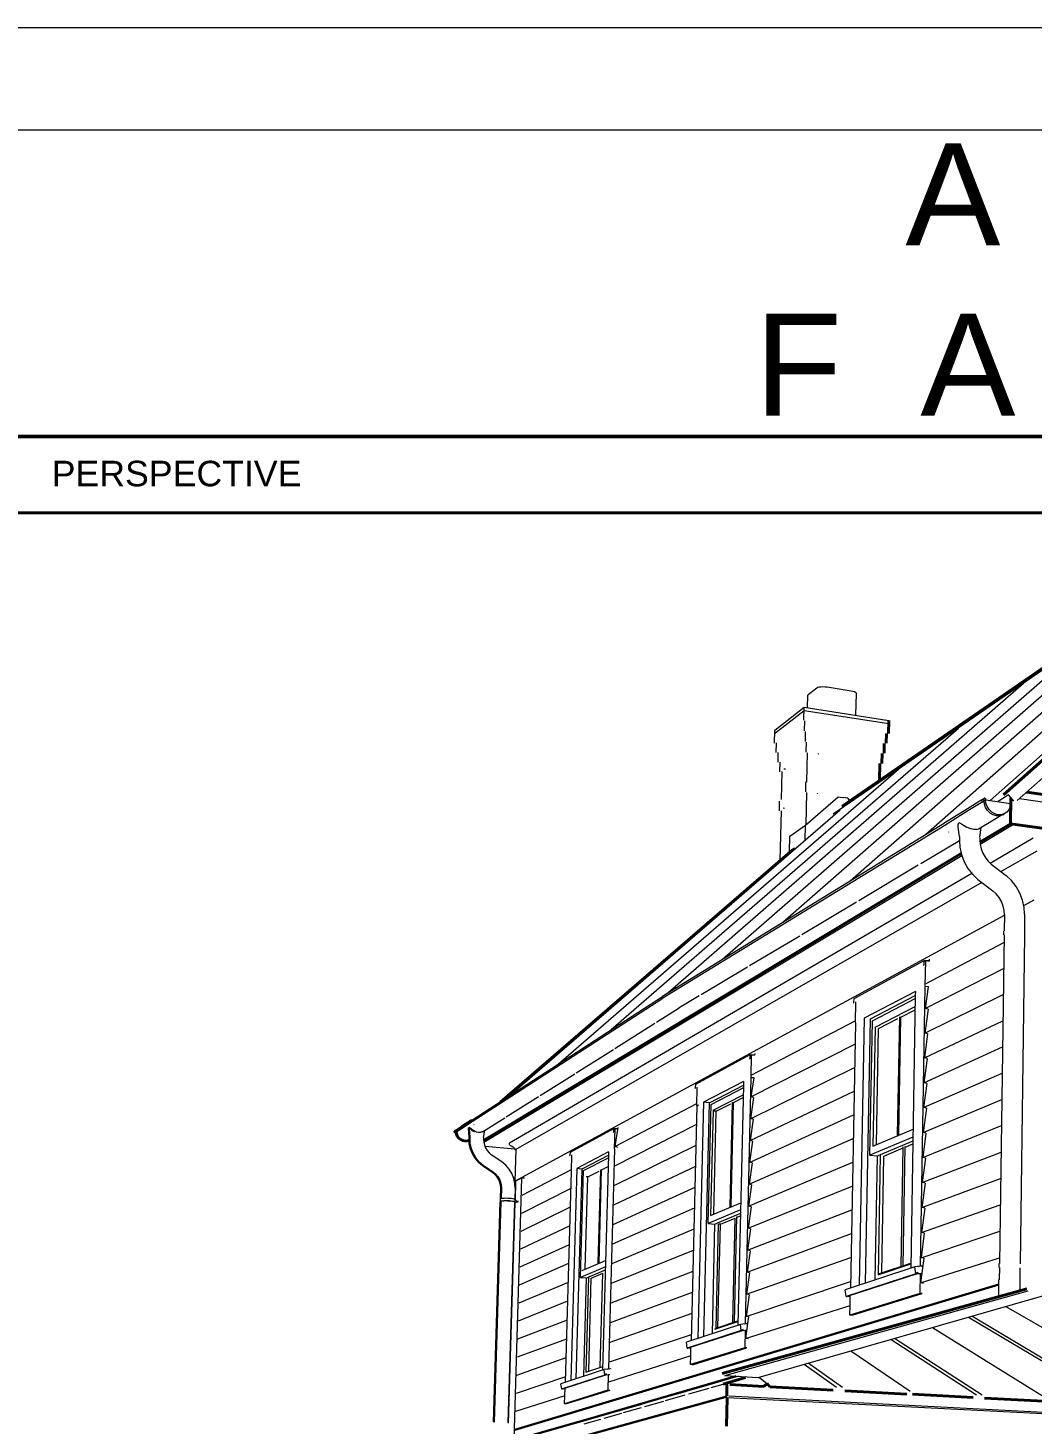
# Model space of a CAD drawing. Header units: inches. Extents: x -4969 to 16721, y 2489 to 24693.
# Drawn here: x 1926 to 2870, y 13246 to 14559 of the extents above; entities that cross this region are included whole.
import ezdxf

# ---------------------------------------------------------------- set-up
doc = ezdxf.new("R2010")
doc.units = ezdxf.units.IN
doc.header["$MEASUREMENT"] = 0
doc.layers.get('0').update_dxf_attribs({"lineweight": 5})
doc.layers.add('0-NPLT', color=1, linetype='Continuous', plot=False)
for name, color, linetype, lineweight in [('1', 1, 'Continuous', 9), ('2', 6, 'Continuous', 20), ('3', 3, 'Continuous', 30), ('4', 2, 'Continuous', 40), ('5', 4, 'Continuous', 50)]:
    doc.layers.add(name, color=color, linetype=linetype, lineweight=lineweight)
doc.styles.get("Standard").update_dxf_attribs({"font": 'Arial.ttf'})

# ---------------------------------------------------------------- blocks, each defined once
blk = doc.blocks.new('BORDER 11X17')
at = {"layer": '0-NPLT', "lineweight": 9, "ltscale": 0.1}
blk.add_lwpolyline([(29864.74, -10461.77), (29048.74, -10461.77), (29048.74, -10989.77), (29864.74, -10989.77), (29864.74, -10461.77)], dxfattribs=at)
blk.add_lwpolyline([(29792.74, -10473.77), (29078.74, -10473.77), (29078.74, -10977.77), (29792.74, -10977.77)], close=True, dxfattribs=at)

msp = doc.modelspace()

# ---------------------------------------------------------------- linework, layer by layer
at = {"layer": '1'}
for p, q in [((3302.5010388, 14247.3645351), (2691.4216321, 13826.4511728)), ((3291.7556411, 14237.8257304), (2683.1881716, 13819.337833)), ((3305.6255455, 14232.5377138), (2856.4572637, 13832.0503598)), ((3273.446117, 14224.593749), (2831.0777963, 13832.1934185)), ((3173.4629732, 14155.8738834), (2770.0281587, 13799.747638)), ((3083.7192535, 14094.1917226), (2699.2760335, 13756.257181)), ((3002.7186266, 14038.5188163), (2636.0479346, 13717.39165)), ((2929.2427725, 13988.0177956), (2579.2042599, 13682.4505456)), ((2862.289682, 13941.999965), (2527.8244883, 13650.868035)), ((2628.3254559, 13895.2397237), (2656.0025539, 13916.8767192)), ((2656.0025539, 13916.8767192), (2735.5893902, 13904.4845002)), ((2801.0276904, 13899.8937092), (2474.5282685, 13616.4270583)), ((2669.5063276, 13875.9514839), (2668.9966794, 13875.5740714)), ((2744.7607537, 13861.2206271), (2425.070142, 13584.3080031)), ((2668.7422939, 13838.5625158), (2668.2322646, 13838.1998712)), ((2848.3149321, 13837.2933604), (2844.3429364, 13834.8279756)), ((2853.0472439, 13831.5450423), (2848.3149321, 13837.2933604)), ((2689.8131484, 13822.9074441), (2379.6565387, 13554.8155387)), ((2657.2950436, 13808.8380602), (2688.1760657, 13835.446705)), ((2688.1760657, 13835.446705), (2692.4490462, 13834.8380218)), ((2692.4490462, 13834.8380218), (2692.6563282, 13834.8081496)), ((2692.6563282, 13834.8081496), (2692.8636027, 13834.7786075)), ((2697.1299496, 13834.1634389), (2692.8636027, 13834.7786075)), ((2698.8876331, 13832.070295), (2697.1299496, 13834.1634389)), ((2809.5515038, 13824.3454856), (2788.2668944, 13810.9639877)), ((2809.2942802, 13824.0558301), (2809.2851624, 13824.0477626)), ((2823.1259511, 13832.6926101), (2809.5602755, 13824.3509899)), ((2823.166067, 13832.8081731), (2823.0156607, 13832.3748931)), ((2823.0156607, 13832.3748931), (2823.0346601, 13831.8933966)), ((2823.0346601, 13831.8933966), (2823.2204109, 13831.4311038)), ((2823.4648017, 13833.1325806), (2823.166067, 13832.8081731)), ((2823.2204109, 13831.4311038), (2823.5468968, 13831.0527441)), ((2823.4648017, 13833.1325806), (2824.9392633, 13834.0596072)), ((2823.5468968, 13831.0527441), (2823.9433805, 13830.8256069)), ((2823.9433805, 13830.8256069), (2825.4183398, 13831.7502049)), ((2824.640306, 13833.7349161), (2824.4898011, 13833.301218)), ((2824.4898011, 13833.301218), (2824.5088397, 13832.8192273)), ((2824.5088397, 13832.8192273), (2824.6947621, 13832.3564337)), ((2824.9392633, 13834.0596072), (2824.640306, 13833.7349161)), ((2824.6947621, 13832.3564337), (2825.0215279, 13831.9776365)), ((2824.8921425, 13833.5500899), (2824.7773761, 13833.2193486)), ((2824.7773761, 13833.2193486), (2824.7918977, 13832.8517856)), ((2824.7918977, 13832.8517856), (2824.9336777, 13832.4988612)), ((2824.9165786, 13832.5977292), (2824.8807245, 13832.6306742)), ((2824.8902983, 13832.6218772), (2824.8858438, 13832.6179311)), ((2825.1201193, 13833.7977122), (2824.8921425, 13833.5500899)), ((2825.032295, 13832.3845354), (2824.9165786, 13832.5977292)), ((2824.9336777, 13832.4988612), (2825.1828622, 13832.2099848)), ((2825.3447986, 13834.2298604), (2824.9392633, 13834.0596072)), ((2825.0215279, 13831.9776365), (2825.4183398, 13831.7502049)), ((2825.4293808, 13833.9275668), (2825.1201193, 13833.7977122)), ((2825.1828622, 13832.2099848), (2825.5295892, 13832.0112422)), ((2825.8001344, 13834.2218819), (2825.3447986, 13834.2298604)), ((2825.5295892, 13832.0112422), (2825.4183398, 13831.7502049)), ((2825.7766333, 13833.9214999), (2825.4293808, 13833.9275668)), ((2826.1132809, 13833.7803834), (2825.7766333, 13833.9214999)), ((2826.2415493, 13834.0368274), (2825.8001344, 13834.2218819)), ((2826.392227, 13833.5239804), (2826.1132809, 13833.7803834)), ((2826.607296, 13833.7006196), (2826.2415493, 13834.0368274)), ((2826.5744569, 13833.1881715), (2826.392227, 13833.5239804)), ((2826.6384541, 13832.7955896), (2826.5744569, 13833.1881715)), ((2826.8462281, 13833.2603062), (2826.607296, 13833.7006196)), ((2826.9917967, 13829.5590282), (2826.6384541, 13832.7955896)), ((2826.9209695, 13832.801821), (2826.8462281, 13833.2603062)), ((2828.1294236, 13826.4032683), (2826.9917967, 13829.5590282)), ((2829.9705335, 13823.568705), (2828.1294236, 13826.4032683)), ((2832.3885806, 13821.2492682), (2829.9705335, 13823.568705)), ((2844.3429364, 13834.8279756), (2838.3771594, 13831.1250675)), ((2848.5394021, 13823.4408343), (2846.6368454, 13821.1567494)), ((2849.7535611, 13826.2439528), (2848.5394021, 13823.4408343)), ((2850.19492, 13829.3565597), (2849.7535611, 13826.2439528)), ((2850.19492, 13829.3565597), (2849.9147511, 13829.4363998)), ((2858.6091217, 13833.9689991), (3020.2109155, 13810.1900938)), ((2787.8936446, 13810.7293314), (2526.2487022, 13649.8994187)), ((2787.5110467, 13809.862922), (2787.5134229, 13809.8650221)), ((2787.613591, 13810.3866579), (2787.6121214, 13810.3853592)), ((2788.2668944, 13810.9639877), (2787.8936446, 13810.7293314)), ((2800.7965061, 13809.5305605), (2801.336762, 13811.4712014)), ((2801.336762, 13811.4712014), (2802.8254496, 13810.7924547)), ((2802.8254496, 13810.7924547), (2802.904716, 13810.7939488)), ((2802.904716, 13810.7939488), (2805.051494, 13809.5662035)), ((2811.5523676, 13820.8063783), (2811.550442, 13820.8046726)), ((2811.5966999, 13820.3799889), (2811.597773, 13820.3809396)), ((2828.4439231, 13810.2785723), (2822.5408238, 13806.6759839)), ((2828.4551673, 13810.2852811), (2828.4439231, 13810.2785723)), ((2828.4590662, 13810.2876604), (2828.4551673, 13810.2852811)), ((2842.240734, 13818.5103433), (2828.4590662, 13810.2876604)), ((2835.2175523, 13819.603153), (2832.3885806, 13821.2492682)), ((2838.2636122, 13818.7420049), (2835.2175523, 13819.603153)), ((2841.3185907, 13818.7234564), (2838.2636122, 13818.7420049)), ((2844.1743271, 13819.5474827), (2841.3185907, 13818.7234564)), ((2846.6368454, 13821.1567494), (2844.1743271, 13819.5474827)), ((2852.0274654, 13808.9445942), (2850.0585396, 13810.2846198)), ((2642.3283656, 13783.7959714), (2642.646134, 13798.6780239)), ((2642.646134, 13798.6780239), (2657.2950436, 13808.8380602)), ((2789.9043615, 13806.8994994), (2789.8967498, 13806.8927645)), ((2791.6826797, 13802.4900066), (2791.6663316, 13802.4798553)), ((2791.8443914, 13802.2425653), (2791.8275796, 13802.2321303)), ((2800.761748, 13809.4612116), (2800.7965061, 13809.5305605)), ((2800.9945173, 13807.0506331), (2800.761748, 13809.4612116)), ((2802.0671509, 13798.3010249), (2800.9945173, 13807.0506331)), ((2801.9962813, 13798.2315888), (2801.9471389, 13795.0748915)), ((2805.051494, 13809.5662035), (2805.87592, 13808.8260525)), ((2805.87592, 13808.8260525), (2807.5668681, 13808.0554135)), ((2807.5668681, 13808.0554135), (2809.0814571, 13807.1031085)), ((2809.0814571, 13807.1031085), (2810.2491833, 13806.7370494)), ((2810.2491833, 13806.7370494), (2812.3656603, 13805.8330527)), ((2812.3656603, 13805.8330527), (2812.948036, 13805.7423555)), ((2812.948036, 13805.7423555), (2815.5322865, 13805.1223726)), ((2815.5322865, 13805.1223726), (2817.8954766, 13805.0429674)), ((2817.8954766, 13805.0429674), (2818.3174873, 13804.9916726)), ((2818.3174873, 13804.9916726), (2819.9176167, 13805.3693041)), ((2819.9176167, 13805.3693041), (2820.5756326, 13805.4767029)), ((2822.5408238, 13806.6759839), (2820.5756326, 13805.4767029)), ((2821.1470694, 13797.6598959), (2822.5408238, 13806.6759839)), ((2821.2079069, 13796.9518468), (2821.1783084, 13794.961303)), ((2852.0274654, 13808.9445942), (2821.5218575, 13790.6633911)), ((2371.0795274, 13549.2454632), (2646.4034042, 13787.1354299)), ((2645.4066747, 13786.4556356), (2645.5344873, 13786.3846537)), ((2647.6308324, 13786.4540524), (2646.4034042, 13787.1354299)), ((2647.6743345, 13786.483668), (2647.6308324, 13786.4540524)), ((2801.9917187, 13794.1987709), (2765.6611039, 13772.5301898)), ((2801.9471389, 13795.0748915), (2801.9739818, 13794.4586605)), ((2801.9739818, 13794.4586605), (2802.4041173, 13788.1560961)), ((2802.4041173, 13788.1560961), (2803.9543715, 13781.2241601)), ((2821.1610529, 13795.2125761), (2821.4519943, 13790.9759026)), ((2821.4519943, 13790.9759026), (2822.4040327, 13786.7172569)), ((2822.4040327, 13786.7172569), (2823.9879443, 13782.6006456)), ((2354.834065, 13510.9897527), (2804.295179, 13780.3398987)), ((2763.3899847, 13771.1756317), (2707.3510084, 13737.7524401)), ((2803.9543715, 13781.2241601), (2806.5363058, 13774.525057)), ((2806.5363058, 13774.525057), (2810.078603, 13768.2419851)), ((2823.9879443, 13782.6006456), (2826.1604556, 13778.7378434)), ((2826.1604556, 13778.7378434), (2828.8621713, 13775.2335302)), ((2810.078603, 13768.2419851), (2814.4833126, 13762.5462241)), ((2814.4833126, 13762.5462241), (2819.4657333, 13757.7492451)), ((2819.4657333, 13757.7492451), (2833.4638429, 13747.3195765)), ((2836.5973823, 13744.3013477), (2833.4638429, 13747.3195765)), ((2839.2849604, 13740.8224942), (2836.5973823, 13744.3013477)), ((2858.8166396, 13745.0223836), (2855.3082032, 13751.2699722)), ((2861.3745268, 13738.3631707), (2858.8166396, 13745.0223836)), ((2705.2206037, 13736.4818079), (2653.8917484, 13705.8678625)), ((2841.4440553, 13736.9870266), (2839.2849604, 13740.8224942)), ((2843.0177843, 13732.8969122), (2841.4440553, 13736.9870266)), ((2843.9646559, 13728.6606744), (2843.0177843, 13732.8969122)), ((2862.9151911, 13731.4677316), (2861.3745268, 13738.3631707)), ((2844.2549018, 13724.4587053), (2843.9646559, 13728.6606744)), ((2844.2624435, 13724.9975435), (2844.0472215, 13709.6203617)), ((2651.886994, 13704.6721717), (2604.7021828, 13676.5298484)), ((2843.9941814, 13705.8307576), (2839.6696343, 13396.8505804)), ((2843.6967338, 13705.8545883), (2843.7459506, 13709.3683276)), ((2770.6750173, 13660.0947918), (2843.8921722, 13698.5424031)), ((2702.9694318, 13646.0467234), (2768.9573202, 13681.8049546)), ((2768.8900463, 13677.7757148), (2768.9573202, 13681.8049546)), ((2770.3492291, 13681.5295293), (2768.9399893, 13680.7669505)), ((2768.9573202, 13681.8049546), (2773.5125098, 13681.5547643)), ((2769.9501422, 13657.5545159), (2770.3492291, 13681.5295293)), ((2770.3492291, 13681.5295293), (2773.4597766, 13681.1563626)), ((2773.6960827, 13682.9416676), (2773.4597766, 13681.1563626)), ((2773.5125098, 13681.5547643), (2773.5154716, 13681.5546016)), ((2602.8102053, 13675.4014208), (2559.2904349, 13649.445029)), ((2768.114794, 13677.0607621), (2768.8900463, 13677.7757148)), ((2769.8861685, 13636.6538708), (2843.5497714, 13674.0785538)), ((2760.61466, 13652.6673749), (2760.5468041, 13648.6685736)), ((2769.5403128, 13657.3405106), (2765.1632164, 13394.4689312)), ((2769.9501422, 13657.5545159), (2769.5411686, 13657.3404114)), ((2772.5756433, 13656.992758), (2769.8861685, 13636.6538708)), ((2769.9501422, 13657.5545159), (2772.9786207, 13657.2031462)), ((2343.8086227, 13531.535215), (2522.8241485, 13647.7913283)), ((2522.8310571, 13647.7986345), (2522.9428316, 13647.8673409)), ((2522.9428316, 13647.8673409), (2522.9454244, 13647.8700872)), ((2526.2487022, 13649.8994187), (2522.9454244, 13647.8700872)), ((2557.5001582, 13648.3772586), (2538.5467312, 13637.0729118)), ((2702.1493361, 13641.5246196), (2702.8963109, 13642.2097837)), ((2702.8963109, 13642.2097837), (2702.9694318, 13646.0467234)), ((2704.2477062, 13642.6550291), (2703.8733732, 13622.962222)), ((2718.4822611, 13626.7715187), (2760.5468041, 13648.6685736)), ((2720.2141152, 13624.9666958), (2760.4990337, 13645.8534453)), ((2769.4990786, 13613.3852479), (2843.2067641, 13649.571373)), ((2517.3326322, 13623.6928545), (2538.5467312, 13637.0729118)), ((2712.4217499, 13627.4375196), (2707.7281898, 13376.347122)), ((2712.4217628, 13627.4382101), (2712.4217499, 13627.4375196)), ((2713.8921966, 13378.3831542), (2718.4822611, 13626.7715187)), ((2722.7222042, 13619.0274004), (2760.3715078, 13638.3382804)), ((2726.1135947, 13617.8439365), (2744.0656447, 13627.011605)), ((2743.9492785, 13517.4962108), (2745.892864, 13628.5805309)), ((2744.986139, 13517.9399334), (2746.9158899, 13628.4671548)), ((2745.892864, 13628.5805309), (2746.9158899, 13628.4671548)), ((2746.9158899, 13628.4671548), (2760.320161, 13635.3123849)), ((2772.4909071, 13636.0361987), (2769.4990786, 13613.3852479)), ((2772.4909071, 13636.0361987), (2769.8861685, 13636.6538708)), ((2478.2376497, 13599.03505), (2515.7253572, 13622.6791215)), ((2606.8682514, 13574.0769882), (2703.9128078, 13625.0367856)), ((2704.2341812, 13623.1511907), (2699.4969339, 13373.628257)), ((2704.2341812, 13623.1511907), (2703.8733732, 13622.962222)), ((2703.8733732, 13622.962222), (2704.2298549, 13622.9233104)), ((2717.8845416, 13498.5005115), (2720.2141152, 13624.9666958)), ((2722.7222042, 13619.0274004), (2720.6694047, 13507.0124722)), ((2724.1325905, 13509.0156954), (2726.1135947, 13617.8439365)), ((2769.111338, 13590.0775135), (2842.8631487, 13625.0207454)), ((2772.1061651, 13612.7767705), (2769.111338, 13590.0775135)), ((2772.1061651, 13612.7767705), (2769.4990786, 13613.3852479)), ((2606.0973677, 13553.441216), (2703.8536214, 13603.1061342)), ((2768.7229452, 13566.7305689), (2842.5189235, 13600.4265555)), ((2441.8315389, 13576.0731582), (2476.711316, 13598.072368)), ((2554.1679163, 13565.4125479), (2605.4214784, 13593.1863828)), ((2604.6380888, 13588.9944973), (2605.3414377, 13589.6346435)), ((2605.3414377, 13589.6346435), (2605.4214784, 13593.1863828)), ((2606.676904, 13592.9618832), (2605.4008583, 13592.2713794)), ((2605.4214784, 13593.1863828), (2609.5360695, 13593.0254516)), ((2606.2016305, 13571.8294307), (2606.676904, 13592.9618832)), ((2606.676904, 13592.9618832), (2609.4842508, 13592.6736877)), ((2609.7062665, 13594.2505768), (2609.4842508, 13592.6736877)), ((2771.7207767, 13589.4782625), (2768.7229452, 13566.7305689)), ((2771.7207767, 13589.4782625), (2769.111338, 13590.0775135)), ((2407.8461199, 13554.6380337), (2440.3790065, 13575.1570238)), ((2605.6364826, 13532.9383806), (2703.4329957, 13580.9506989)), ((2768.3338984, 13543.3443149), (2842.1740871, 13575.788687)), ((2553.4055086, 13561.3950791), (2554.0850638, 13562.0111024)), ((2554.0850638, 13562.0111024), (2554.1679163, 13565.4125479)), ((2555.3111007, 13562.4216374), (2554.8866599, 13544.9651852)), ((2567.0442935, 13547.9391993), (2598.9085594, 13564.5264134)), ((2568.5074041, 13546.3104597), (2598.8521038, 13562.0434477)), ((2598.9887549, 13568.0534913), (2598.9085594, 13564.5264134)), ((2605.8849206, 13571.6641086), (2600.6798359, 13340.2423962)), ((2606.2016305, 13571.8294307), (2605.8860501, 13571.6642191)), ((2605.8860501, 13571.6642191), (2608.6226948, 13571.3926597)), ((2608.6226948, 13571.3926597), (2606.0973677, 13553.441216)), ((2606.2016305, 13571.8294307), (2608.9342649, 13571.5581641)), ((2771.3347403, 13566.1405762), (2768.3338984, 13543.3443149)), ((2771.3347403, 13566.1405762), (2768.7229452, 13566.7305689)), ((2376.0477283, 13534.5823009), (2406.4611125, 13553.7644883)), ((2561.5598202, 13548.4587663), (2556.2129291, 13326.3001383)), ((2561.5609249, 13548.4592746), (2561.5598202, 13548.4587663)), ((2567.0442935, 13547.9391993), (2561.5609249, 13548.4592746)), ((2561.796641, 13328.1444934), (2567.0442935, 13547.9391993)), ((2570.4142918, 13540.9064383), (2598.7013988, 13555.4153103)), ((2586.4293224, 13450.0858339), (2588.6965087, 13548.2288056)), ((2587.3687698, 13450.4878687), (2589.6214136, 13548.1407295)), ((2588.6965087, 13548.2288056), (2589.6214136, 13548.1407295)), ((2589.6214136, 13548.1407295), (2598.6407219, 13552.746689)), ((2605.1749169, 13512.4052729), (2703.0116974, 13558.7598408)), ((2608.4459982, 13552.9290035), (2605.6364826, 13532.9383806)), ((2608.4459982, 13552.9290035), (2606.0973677, 13553.441216)), ((2767.944196, 13519.9186523), (2841.8286377, 13551.1070236)), ((2554.9313699, 13546.8040215), (2478.5162209, 13506.6770875)), ((2555.164291, 13544.9390328), (2549.8010166, 13324.1822204)), ((2555.1686396, 13545.1128768), (2554.8866599, 13544.9651852)), ((2554.8866599, 13544.9651852), (2555.164291, 13544.9390328)), ((2555.1686396, 13545.1128768), (2555.164291, 13544.9390328)), ((2555.1686396, 13545.1128768), (2556.7849793, 13545.9592366)), ((2565.8399515, 13434.3525091), (2568.5074041, 13546.3104597)), ((2570.4142918, 13540.9064383), (2568.0594453, 13441.764508)), ((2571.1539244, 13443.5487552), (2573.4313049, 13539.8728624)), ((2573.4313049, 13539.8728624), (2571.6022149, 13540.0441862)), ((2573.4313049, 13539.8728624), (2587.1381574, 13546.8726134)), ((2604.7126692, 13491.8418259), (2702.589725, 13536.5334748)), ((2770.9480541, 13542.7636125), (2767.944196, 13519.9186523)), ((2770.9480541, 13542.7636125), (2768.3338984, 13543.3443149)), ((2328.5199124, 13520.2946464), (2334.48069, 13524.1570869)), ((2334.4827099, 13524.1583417), (2344.102484, 13530.1902865)), ((2345.7093871, 13527.5166761), (2345.7145583, 13527.521144)), ((2345.7639702, 13527.3718896), (2345.7693214, 13527.3765133)), ((2347.6924788, 13520.4680326), (2346.256074, 13521.0537204)), ((2346.4832692, 13526.0454756), (2346.4757506, 13526.0408069)), ((2346.5858759, 13525.8998907), (2346.578167, 13525.8951057)), ((2346.5984198, 13525.8820926), (2346.5906877, 13525.8772934)), ((2353.7413041, 13520.5849012), (2357.2365343, 13522.7179037)), ((2354.6304468, 13515.3611058), (2355.756323, 13521.8145886)), ((2354.9092106, 13522.0700684), (2354.916705, 13522.0773556)), ((2355.6135235, 13522.2109875), (2355.610787, 13522.2065211)), ((2355.8371201, 13522.2777147), (2355.8377785, 13522.2814888)), ((2357.2473994, 13522.7246454), (2374.7247032, 13533.7478487)), ((2436.3142114, 13501.5487068), (2477.269678, 13523.7420983)), ((2477.1836715, 13520.5667198), (2477.269678, 13523.7420983)), ((2478.4119067, 13523.5541266), (2477.2475207, 13522.924045)), ((2477.269678, 13523.7420983), (2481.0155878, 13523.6398528)), ((2554.7369084, 13527.3476116), (2477.769986, 13488.244682)), ((2477.9009815, 13504.6618947), (2478.4119067, 13523.5541266)), ((2478.4119067, 13523.5541266), (2480.9691531, 13523.3247091)), ((2478.5162209, 13506.6770875), (2481.1773825, 13524.7379254)), ((2607.987014, 13532.4333095), (2605.1749169, 13512.4052729)), ((2607.987014, 13532.4333095), (2605.6364826, 13532.9383806)), ((2720.6694047, 13507.0124722), (2758.4168837, 13523.151302)), ((2767.5538364, 13496.4534813), (2841.4825737, 13526.3814485)), ((2348.087414, 13520.4119399), (2347.6924788, 13520.4680326)), ((2349.9064001, 13520.0587951), (2348.087414, 13520.4119399)), ((2351.6371684, 13520.1015713), (2349.9064001, 13520.0587951)), ((2351.9629257, 13520.0946369), (2351.6371684, 13520.1015713)), ((2353.1935189, 13520.4466398), (2351.9629257, 13520.0946369)), ((2353.7413041, 13520.5849012), (2353.1935189, 13520.4466398)), ((2354.7291586, 13515.2453301), (2354.6792114, 13513.6587059)), ((2354.6792114, 13513.6587059), (2354.8393856, 13510.8980516)), ((2354.8393856, 13510.8980516), (2355.456311, 13508.166449)), ((2379.0446646, 13509.269913), (2379.2251584, 13510.0038991)), ((2476.5409421, 13519.9874959), (2477.1836715, 13520.5667198)), ((2554.2599482, 13507.7155333), (2477.2747462, 13469.9203409)), ((2604.2497381, 13471.2479722), (2702.1670768, 13514.2715157)), ((2607.5273524, 13511.9073648), (2604.7126692, 13491.8418259)), ((2607.5273524, 13511.9073648), (2605.1749169, 13512.4052729)), ((2758.2243348, 13511.8043007), (2727.6354235, 13498.983747)), ((2751.9845274, 13506.576993), (2758.1794856, 13509.1613116)), ((2770.5607166, 13519.3472724), (2767.5538364, 13496.4534813)), ((2770.5607166, 13519.3472724), (2767.944196, 13519.9186523)), ((2435.604482, 13497.9346834), (2436.2270466, 13498.4940111)), ((2436.2270466, 13498.4940111), (2436.3142114, 13501.5487068)), ((2437.34793, 13498.8738933), (2436.9012436, 13483.1978461)), ((2472.161234, 13501.6571482), (2442.2557994, 13486.0010456)), ((2447.4999114, 13485.7093566), (2472.0752996, 13498.5022835)), ((2448.522055, 13484.1009774), (2472.0148054, 13496.2813966)), ((2477.6491036, 13504.530461), (2472.0592533, 13297.8390329)), ((2472.161234, 13501.6571482), (2472.0752996, 13498.5022835)), ((2478.5162209, 13506.6770875), (2480.6514445, 13506.235782)), ((2717.8845416, 13498.5005115), (2724.9746676, 13497.8685775)), ((2722.8579507, 13381.3446311), (2724.9746676, 13497.8685775)), ((2724.9746676, 13497.8685775), (2727.6354235, 13498.983747)), ((2727.6354235, 13498.983747), (2725.5964548, 13386.1508271)), ((2729.064868, 13387.954072), (2731.037052, 13497.8385209)), ((2731.037052, 13497.8385209), (2749.1282908, 13505.3854975)), ((2747.2011397, 13394.0078678), (2749.1464452, 13506.4347114)), ((2749.027497, 13394.6174966), (2750.9590506, 13506.6702621)), ((2750.9590506, 13506.6702621), (2751.9845274, 13506.576993)), ((2767.1628178, 13472.9487019), (2841.1358935, 13501.6118442)), ((2770.1727261, 13495.8914562), (2767.1628178, 13472.9487019)), ((2770.1727261, 13495.8914562), (2767.5538364, 13496.4534813)), ((2436.9482942, 13484.8490406), (2390.8102999, 13460.6211712)), ((2437.1274809, 13483.3163482), (2431.4825972, 13285.1004806)), ((2442.2547893, 13486.0005796), (2436.6178913, 13286.7967188)), ((2437.1274809, 13483.3163482), (2436.9012436, 13483.1978461)), ((2436.9012436, 13483.1978461), (2437.1235816, 13483.179426)), ((2441.7161701, 13288.4807305), (2447.2590396, 13485.5839687)), ((2442.2557994, 13486.0010456), (2442.2547893, 13486.0005796)), ((2447.2590396, 13485.5839687), (2442.2557994, 13486.0010456)), ((2445.7019736, 13383.6659882), (2448.522055, 13484.1009774)), ((2447.2590396, 13485.5839687), (2447.4999114, 13485.7093566)), ((2452.7281544, 13478.2327449), (2463.4862138, 13483.7266201)), ((2462.4258625, 13397.0187801), (2464.842601, 13484.9202439)), ((2463.2836755, 13397.3858796), (2465.6857694, 13484.8498573)), ((2464.842601, 13484.9202439), (2465.6857694, 13484.8498573)), ((2465.6857694, 13484.8498573), (2471.7883124, 13487.9662968)), ((2553.7823141, 13488.0557197), (2476.7788543, 13451.571873)), ((2603.7861219, 13450.6236443), (2701.7437513, 13491.9738779)), ((2607.0670118, 13491.3511025), (2604.2497381, 13471.2479722)), ((2607.0670118, 13491.3511025), (2604.7126692, 13491.8418259)), ((2383.3622631, 13230.6606006), (2390.8007715, 13477.4335098)), ((2384.5918616, 13456.0016601), (2385.14894, 13474.3612799)), ((2450.3158074, 13391.8363042), (2452.7281544, 13478.2327449)), ((2452.7281544, 13478.2327449), (2451.0592116, 13478.3700599)), ((2553.3040048, 13468.3681122), (2476.2823091, 13433.1992306)), ((2603.3218191, 13429.9687745), (2701.3197468, 13469.6404756)), ((2606.6059908, 13470.7644553), (2603.7861219, 13450.6236443)), ((2606.6059908, 13470.7644553), (2604.2497381, 13471.2479722)), ((2766.7711387, 13449.4042138), (2840.7885953, 13476.7980932)), ((2769.784081, 13472.3960641), (2766.7711387, 13449.4042138)), ((2769.784081, 13472.3960641), (2767.1628178, 13472.9487019)), ((2370.500533, 13454.9043224), (2370.5735335, 13457.2708871)), ((2370.7906882, 13457.5246392), (2370.5735335, 13457.2708871)), ((2371.3872973, 13455.3745984), (2370.7176695, 13455.1569091)), ((2371.4602907, 13457.7433329), (2370.7906882, 13457.5246392)), ((2371.5688733, 13455.3522736), (2370.91957, 13455.1412257)), ((2372.4641611, 13455.5424475), (2371.3872973, 13455.3745984)), ((2372.5370872, 13457.9119564), (2371.4602907, 13457.7433329)), ((2371.5741229, 13455.3530918), (2371.5688733, 13455.3522736)), ((2372.4641611, 13455.5424475), (2373.8748869, 13455.6489092)), ((2373.9477086, 13458.0189092), (2372.5370872, 13457.9119564)), ((2375.5229791, 13455.6866477), (2373.8748869, 13455.6489092)), ((2375.5956661, 13458.0568218), (2373.9477086, 13458.0189092)), ((2377.2954916, 13455.6530604), (2375.5229791, 13455.6866477)), ((2377.3680232, 13458.0230796), (2375.5956661, 13458.0568218)), ((2379.0708953, 13455.5504638), (2377.2954916, 13455.6530604)), ((2377.2969968, 13455.6222321), (2379.0182706, 13455.5227695)), ((2379.1432614, 13457.9200096), (2377.3680232, 13458.0230796)), ((2380.6244563, 13455.363257), (2379.0182706, 13455.5227695)), ((2380.7275577, 13455.3859276), (2379.0708953, 13455.5504638)), ((2380.7997595, 13457.7547143), (2379.1432614, 13457.9200096)), ((2382.0057422, 13455.1546664), (2380.6244563, 13455.363257)), ((2382.1522047, 13455.1707726), (2380.7275577, 13455.3859276)), ((2382.2242547, 13457.5385666), (2380.7997595, 13457.7547143)), ((2383.3196614, 13457.2864056), (2382.2242547, 13457.5385666)), ((2384.011689, 13457.0154959), (2383.3196614, 13457.2864056)), ((2384.2538078, 13456.7443298), (2384.011689, 13457.0154959)), ((2384.1820429, 13454.3801834), (2384.2538078, 13456.7443298)), ((2385.2496365, 13455.9503694), (2384.2321152, 13456.0297117)), ((2385.2496365, 13455.9503694), (2385.3680562, 13455.5197839)), ((2385.3680562, 13455.5197839), (2385.3419943, 13454.6600572)), ((2387.4071901, 13455.1653504), (2385.36214, 13455.3246203)), ((2436.6732262, 13467.3655348), (2390.303798, 13443.8076163)), ((2370.7176695, 13455.1569091), (2370.500533, 13454.9043224)), ((2370.500533, 13454.9043224), (2370.7141787, 13454.6729666)), ((2370.91957, 13455.1412257), (2370.7089474, 13454.8963381)), ((2370.7089474, 13454.8963381), (2370.7206754, 13454.8836323)), ((2378.2351028, 13246.502101), (2384.5319284, 13454.0264429)), ((2383.0679876, 13454.9113146), (2382.0057422, 13455.1546664)), ((2383.2477402, 13454.9197696), (2382.1522047, 13455.1707726)), ((2383.7391404, 13454.649861), (2383.0679876, 13454.9113146)), ((2383.9398651, 13454.6501041), (2383.2477402, 13454.9197696)), ((2383.9740556, 13454.3881514), (2383.7391404, 13454.649861)), ((2385.0016345, 13453.9899608), (2383.9224555, 13454.0737808)), ((2383.9257193, 13454.1812676), (2384.0743632, 13454.2588871)), ((2383.9305111, 13454.339077), (2383.9740556, 13454.3881514)), ((2384.1820429, 13454.3801834), (2383.9398651, 13454.6501041)), ((2384.0743632, 13454.2588871), (2384.1820429, 13454.3801834)), ((2385.1932277, 13454.0898581), (2385.0016345, 13453.9899608)), ((2385.3419943, 13454.6600572), (2385.1932277, 13454.0898581)), ((2387.3846947, 13454.4214748), (2385.3216059, 13454.5819118)), ((2436.1713058, 13449.7409767), (2389.7966849, 13426.9737738)), ((2552.8250187, 13448.6526517), (2475.7851093, 13414.8023659)), ((2568.0594453, 13441.764508), (2596.392736, 13453.8783277)), ((2596.1654363, 13443.8814907), (2574.3454626, 13434.7362112)), ((2602.8568283, 13409.2832951), (2700.8950616, 13447.2712225)), ((2606.1442878, 13450.1473558), (2603.3218191, 13429.9687745)), ((2606.1442878, 13450.1473558), (2603.7861219, 13450.6236443)), ((2766.3787973, 13425.8199162), (2840.4406777, 13451.9400772)), ((2769.3947796, 13448.8609957), (2766.3787973, 13425.8199162)), ((2769.3947796, 13448.8609957), (2766.7711387, 13449.4042138)), ((2435.6687503, 13432.0941153), (2389.2889596, 13410.1196069)), ((2565.8399515, 13434.3525091), (2572.2548091, 13433.8599676)), ((2569.8229818, 13330.7956728), (2572.2548091, 13433.8599676)), ((2572.2548091, 13433.8599676), (2574.3283802, 13434.7290515)), ((2573.2213008, 13335.9342774), (2575.5206242, 13433.8684678)), ((2574.3454626, 13434.7362112), (2574.3283802, 13434.7290515)), ((2575.0785764, 13336.5542266), (2577.3536454, 13433.7276503)), ((2577.3536454, 13433.7276503), (2575.5206242, 13433.8684678)), ((2577.3536454, 13433.7276503), (2591.1584925, 13439.4865073)), ((2588.9048061, 13341.1693521), (2591.1584925, 13439.4865073)), ((2590.4558291, 13341.6870758), (2592.7176438, 13440.5959794)), ((2592.7176438, 13440.5959794), (2593.644556, 13440.5235807)), ((2593.644556, 13440.5235807), (2596.1124959, 13441.5531291)), ((2605.6819014, 13429.4997363), (2602.8568283, 13409.2832951)), ((2605.6819014, 13429.4997363), (2603.3218191, 13429.9687745)), ((2552.3453546, 13428.9092791), (2475.2872535, 13396.381231)), ((2602.3911478, 13388.5671377), (2700.4696942, 13424.8660325)), ((2765.985792, 13402.1957081), (2840.0921388, 13427.0376777)), ((2769.0048202, 13425.2861504), (2765.985792, 13402.1957081)), ((2769.0048202, 13425.2861504), (2766.3787973, 13425.8199162)), ((2435.1655584, 13414.4249084), (2388.7806209, 13393.245079)), ((2551.8650109, 13409.137935), (2474.7887405, 13377.9357777)), ((2605.21883, 13408.8215292), (2602.3911478, 13388.5671377)), ((2605.21883, 13408.8215292), (2602.8568283, 13409.2832951)), ((2434.661729, 13396.7333133), (2388.2716678, 13376.350153)), ((2447.5196796, 13390.2280661), (2469.3806334, 13399.5746562)), ((2469.1372894, 13390.6409172), (2453.2304644, 13383.9739816)), ((2601.9247762, 13367.8202342), (2700.0436429, 13402.4248187)), ((2760.1191251, 13393.6523642), (2694.6375063, 13372.0231402)), ((2725.5964548, 13386.1508271), (2756.2655621, 13396.3728469)), ((2727.0154112, 13387.2699737), (2756.2768372, 13397.0372897)), ((2767.6778882, 13394.5021188), (2760.1191251, 13393.6523642)), ((2761.1110371, 13387.0002298), (2760.1191251, 13393.6523642)), ((2764.0151619, 13394.0903559), (2765.1632164, 13394.4689312)), ((2766.2194471, 13394.3920938), (2765.1632164, 13394.4689312)), ((2765.5921211, 13378.531488), (2839.7429771, 13402.0907758)), ((2768.6142012, 13401.6714275), (2765.5921211, 13378.531488)), ((2765.9709302, 13394.3102229), (2766.2194471, 13394.3920938)), ((2768.6142012, 13401.6714275), (2765.985792, 13402.1957081)), ((2766.2194471, 13394.3920938), (2767.6830475, 13394.5416231)), ((2839.3160895, 13393.107121), (2839.3664263, 13396.7008198)), ((2839.6170426, 13393.0930095), (2839.4556403, 13381.5611422)), ((2858.929333, 13392.8134633), (2858.77601, 13381.2899144)), ((2434.1572607, 13379.0192876), (2387.762099, 13359.4347919)), ((2445.7019736, 13383.6659882), (2451.5540173, 13383.271342)), ((2448.9791564, 13290.8797665), (2451.5540173, 13383.271342)), ((2453.2153192, 13383.9676338), (2450.7282333, 13294.5371925)), ((2451.5540173, 13383.271342), (2453.2153192, 13383.9676338)), ((2453.2304644, 13383.9739816), (2453.2153192, 13383.9676338)), ((2453.5253383, 13295.9803704), (2455.9389896, 13383.0780749)), ((2455.9389896, 13383.0780749), (2466.769232, 13387.59604)), ((2464.3643342, 13299.5983724), (2466.769232, 13387.59604)), ((2551.3839862, 13389.33856), (2474.2895689, 13359.4659579)), ((2601.4577119, 13347.0425161), (2699.616906, 13379.9474942)), ((2604.7550721, 13388.1126663), (2601.9247762, 13367.8202342)), ((2604.7550721, 13388.1126663), (2602.3911478, 13388.5671377)), ((2761.1110371, 13387.0002298), (2695.5775368, 13365.695153)), ((2762.1561105, 13387.1189193), (2696.5826013, 13365.8116431)), ((2763.2008124, 13387.2375667), (2697.5873259, 13365.9280937)), ((2725.5964548, 13386.1508271), (2727.0154112, 13387.2699737)), ((2761.1110371, 13387.0002298), (2762.1561105, 13387.1189193)), ((2761.9908043, 13388.2274603), (2763.0355262, 13388.3459096)), ((2762.1561105, 13387.1189193), (2761.9908043, 13388.2274603)), ((2763.0355262, 13388.3459096), (2762.0223408, 13388.0159774)), ((2763.2008124, 13387.2375667), (2763.0355262, 13388.3459096)), ((2763.2008124, 13387.2375667), (2765.0445666, 13387.4468761)), ((2765.0445666, 13387.4468761), (2764.7311046, 13368.6322936)), ((2765.0445666, 13387.4468761), (2766.7822462, 13387.6442253)), ((2768.2229209, 13378.0167255), (2765.5921211, 13378.531488)), ((2838.9299173, 13365.537117), (2839.1523385, 13381.4164414)), ((2859.0283818, 13371.1215327), (2859.1608413, 13381.0873958)), ((2550.902279, 13369.5110944), (2473.7897375, 13340.9717233)), ((2581.399006, 13291.4675864), (2866.5646257, 13371.1772978)), ((2604.2906261, 13367.3730794), (2601.4577119, 13347.0425161)), ((2604.2906261, 13367.3730794), (2601.9247762, 13367.8202342)), ((2612.9385307, 13289.5754212), (2885.8669336, 13367.8451121)), ((2695.5775368, 13365.695153), (2694.6375063, 13372.0231402)), ((2695.5775368, 13365.695153), (2696.5826013, 13365.8116431)), ((2697.5873259, 13365.9280937), (2697.5575604, 13366.1284436)), ((2697.5873259, 13365.9280937), (2699.360929, 13366.1336524)), ((2764.7311046, 13368.6322936), (2699.020417, 13348.2252829)), ((2699.1953754, 13357.4358444), (2699.360929, 13366.1336524)), ((2701.1726802, 13348.0857113), (2766.9721761, 13368.4787779)), ((2766.9696827, 13368.4780051), (2764.7311046, 13368.6322936)), ((2870.2808288, 13363.0522173), (2870.2850082, 13363.3765685)), ((2433.6521524, 13361.2827886), (2387.2519135, 13342.4989587)), ((2600.9899534, 13326.2339147), (2699.1953754, 13357.4358444)), ((2699.020417, 13348.2252829), (2699.1953754, 13357.4358444)), ((2845.6159004, 13356.3020265), (3007.6649406, 13263.295628)), ((2433.1464029, 13343.5237734), (2386.7411102, 13325.5426161)), ((2550.4198879, 13349.6554784), (2473.289245, 13322.4530255)), ((2596.1284045, 13339.4846132), (2545.3974707, 13322.7276858)), ((2571.9814298, 13334.9509077), (2593.8544241, 13342.2411812)), ((2573.2213008, 13335.9342774), (2593.86772, 13342.8259477)), ((2602.9469043, 13340.2914674), (2596.1284045, 13339.4846132)), ((2596.991041, 13333.644479), (2596.1284045, 13339.4846132)), ((2599.643102, 13339.9005182), (2600.6798359, 13340.2423962)), ((2601.6318794, 13340.1832101), (2600.6798359, 13340.2423962)), ((2602.9469043, 13340.2914674), (2600.9899534, 13326.2339147)), ((2601.4075768, 13340.109314), (2601.6318794, 13340.1832101)), ((2603.8254906, 13346.6027001), (2601.4577119, 13347.0425161)), ((2601.6318794, 13340.1832101), (2602.9517413, 13340.3262137)), ((2603.8254906, 13346.6027001), (2602.9469043, 13340.2914674)), ((2701.1726802, 13348.0857113), (2699.020417, 13348.2252829)), ((2810.6894147, 13346.2859006), (2944.0622233, 13266.6881134)), ((2949.2012937, 13266.4140021), (2813.5552575, 13347.1077595)), ((2432.640011, 13325.7421992), (2386.2296879, 13308.5657269)), ((2549.9368115, 13329.771652), (2472.78809, 13303.9098159)), ((2596.991041, 13333.644479), (2546.2205574, 13317.1388896)), ((2597.9337694, 13333.7569622), (2547.1301771, 13317.2489822)), ((2598.8762037, 13333.8694102), (2548.0395252, 13317.3590419)), ((2571.9814298, 13334.9509077), (2573.2213008, 13335.9342774)), ((2596.991041, 13333.644479), (2597.9337694, 13333.7569622)), ((2597.7900059, 13334.7302037), (2598.7324552, 13334.8424991)), ((2597.9337694, 13333.7569622), (2597.7900059, 13334.7302037)), ((2598.7324552, 13334.8424991), (2597.8174326, 13334.5445324)), ((2598.8762037, 13333.8694102), (2598.7324552, 13334.8424991)), ((2598.8762037, 13333.8694102), (2600.5396242, 13334.0678189)), ((2600.5396242, 13334.0678189), (2600.1674011, 13317.5256413)), ((2600.5396242, 13334.0678189), (2602.1065372, 13334.2547777)), ((2603.3596639, 13325.8014598), (2600.9899534, 13326.2339147)), ((2737.844164, 13325.3955308), (2817.9853003, 13273.4128907)), ((2823.3457462, 13273.1269716), (2741.0440289, 13326.3131797)), ((2776.7862641, 13336.5632441), (2884.3138466, 13269.8750133)), ((2546.2205574, 13317.1388896), (2545.3974707, 13322.7276858)), ((2546.2205574, 13317.1388896), (2547.1301771, 13317.2489822)), ((2548.0395252, 13317.3590419), (2548.013462, 13317.5359943)), ((2548.0395252, 13317.3590419), (2549.6448475, 13317.5533291)), ((2600.1674011, 13317.5256413), (2549.2596801, 13301.7158172)), ((2549.4576411, 13309.8610143), (2549.6448475, 13317.5533291)), ((2551.2080927, 13301.6075767), (2602.1872541, 13317.4074156)), ((2602.1853338, 13317.4068204), (2600.1674011, 13317.5256413)), ((2699.9279034, 13314.5220051), (2755.6485627, 13276.7378504)), ((2432.1329754, 13307.9380229), (2385.7176455, 13291.5682537)), ((2450.7282333, 13294.5371925), (2466.6642206, 13299.8486603)), ((2474.116578, 13297.8960984), (2467.91727, 13297.135212)), ((2471.1152465, 13297.5277231), (2472.0592533, 13297.8390329)), ((2472.9249605, 13297.7920472), (2472.0592533, 13297.8390329)), ((2549.4576411, 13309.8610143), (2472.2852354, 13285.3417166)), ((2472.7207986, 13297.7247842), (2472.9249605, 13297.7920472)), ((2472.9249605, 13297.7920472), (2474.1211093, 13297.9271548)), ((2474.1211093, 13297.9271548), (2474.116578, 13297.8960984)), ((2549.2596801, 13301.7158172), (2549.4576411, 13309.8610143)), ((2551.2080927, 13301.6075767), (2549.2596801, 13301.7158172)), ((2656.2355815, 13301.9920358), (2686.4151238, 13280.430671)), ((2692.0115636, 13280.1321643), (2659.8314595, 13303.0232522)), ((2431.6252949, 13290.1112014), (2385.2049819, 13274.550159)), ((2467.91727, 13297.135212), (2427.4606, 13283.7719752)), ((2468.680356, 13291.9304094), (2428.19255, 13278.7677398)), ((2469.538089, 13292.0364218), (2429.0225558, 13278.8714156)), ((2470.3955835, 13292.1424048), (2429.8523397, 13278.9750636)), ((2468.680356, 13291.9304094), (2467.91727, 13297.135212)), ((2468.680356, 13291.9304094), (2469.538089, 13292.0364218)), ((2469.4109151, 13292.9037983), (2470.2684212, 13293.0096599)), ((2469.538089, 13292.0364218), (2469.4109151, 13292.9037983)), ((2470.2684212, 13293.0096599), (2469.4351769, 13292.7383234)), ((2470.3955835, 13292.1424048), (2470.2684212, 13293.0096599)), ((2470.3955835, 13292.1424048), (2471.909191, 13292.3294302)), ((2471.909191, 13292.3294302), (2471.5099019, 13277.5699649)), ((2471.909191, 13292.3294302), (2473.3304353, 13292.5051408)), ((2594.3801953, 13290.6888), (2566.854149, 13282.8188397)), ((2581.399006, 13291.4675864), (2612.9385307, 13289.5754212)), ((2613.5490306, 13289.7504987), (2621.3181112, 13283.9028601)), ((2082.1600816, 13133.9037313), (2583.2628604, 13272.2864636)), ((2431.1206478, 13272.2628607), (2384.691696, 13257.5114054)), ((2428.19255, 13278.7677398), (2427.4606, 13283.7719752)), ((2428.19255, 13278.7677398), (2429.0225558, 13278.8714156)), ((2429.8523397, 13278.9750636), (2429.8291619, 13279.1335119)), ((2429.8523397, 13278.9750636), (2431.3172624, 13279.1580394)), ((2471.5099019, 13277.5699649), (2430.9126751, 13264.9621522)), ((2430.9126751, 13264.9621522), (2431.1206478, 13272.2628607)), ((2431.1206478, 13272.2628607), (2431.3172624, 13279.1580394)), ((2473.3464638, 13277.4761245), (2432.6895167, 13264.8754227)), ((2473.3464638, 13277.4761245), (2471.5099019, 13277.5699649)), ((2544.2165922, 13276.2022687), (2524.1683019, 13270.4697814)), ((2525.8394939, 13267.9836875), (2544.1581201, 13273.2340544)), ((2566.8523119, 13282.7478247), (2545.9958671, 13276.7845179)), ((2547.7164641, 13274.2539241), (2566.7738849, 13279.7160396)), ((2568.6225499, 13280.2458921), (2579.8523811, 13283.4645141)), ((2585.129233, 13272.2793085), (4184.8785151, 13190.4077112)), ((2583.8069603, 13271.0198744), (2080.8564712, 13132.7396378)), ((2432.6895167, 13264.8754227), (2430.9126751, 13264.9621522)), ((2484.5479589, 13258.9475758), (2466.5548567, 13253.802154)), ((2503.170993, 13264.3329512), (2484.548159, 13259.0076344)), ((2486.1312951, 13256.6027787), (2503.146864, 13261.4796717)), ((2524.1673751, 13270.4045879), (2504.8218095, 13264.8728218)), ((2506.4497426, 13262.4263216), (2524.1259752, 13267.4925698)), ((4186.1137122, 13188.9441719), (2583.8530505, 13270.4639797)), ((2447.6752809, 13248.2846572), (2430.897622, 13243.4864803)), ((2462.3163475, 13252.5272783), (2447.6749001, 13248.3401637)), ((2449.1779634, 13246.0114522), (2465.0247245, 13250.5533491)), ((2468.0986929, 13251.4343902), (2484.5386271, 13256.1462984)), ((2474.1371061, 13255.9704222), (2474.1537994, 13256.590098))]:
    msp.add_line(p, q, dxfattribs=at)
at = {"layer": '2'}
for p, q in [((2659.3416214, 13919.2842144), (2659.5889416, 13931.1531351)), ((2659.5889416, 13931.1531351), (2659.9723908, 13931.6735175)), ((2659.9723908, 13931.6735175), (2668.0502047, 13938.0647009)), ((2668.0502047, 13938.0647009), (2668.9008176, 13938.5190799)), ((2668.9008176, 13938.5190799), (2670.2209408, 13938.8881112)), ((2670.2209408, 13938.8881112), (2671.8752691, 13939.1221923)), ((2671.8752691, 13939.1221923), (2673.7505529, 13939.2051721)), ((2673.7505529, 13939.2051721), (2675.7181763, 13939.13132)), ((2675.7181763, 13939.13132), (2677.5458357, 13938.9171395)), ((2677.5458357, 13938.9171395), (2700.3307695, 13935.275738)), ((2700.3307695, 13935.275738), (2701.978708, 13934.9347925)), ((2701.978708, 13934.9347925), (2703.4187135, 13934.4652476)), ((2703.4187135, 13934.4652476), (2704.4649375, 13933.9175297)), ((2704.4649375, 13933.9175297), (2705.0465954, 13933.3291599)), ((2704.730855, 13912.19536), (2705.1248611, 13932.7403081)), ((2705.0465954, 13933.3291599), (2705.1248611, 13932.7403081)), ((2628.3881489, 13898.0959959), (2656.063738, 13919.7961516)), ((2655.8066772, 13907.5303573), (2656.063738, 13919.7961516)), ((2656.063738, 13919.7961516), (2735.641427, 13907.3677714)), ((2656.5450629, 13897.5701968), (2656.7406293, 13906.9171394)), ((2628.1247504, 13886.0956565), (2628.3881489, 13898.0959959)), ((2657.2830044, 13887.6160276), (2657.4782608, 13896.9635486)), ((2629.8222852, 13877.1059458), (2630.0225267, 13886.257639)), ((2631.5215408, 13868.107122), (2631.7213173, 13877.2664519)), ((2658.0205022, 13877.6678442), (2658.2154489, 13887.0159412)), ((2658.952194, 13877.0743119), (2658.377037, 13849.4488146)), ((2633.2225198, 13859.0991712), (2633.4218304, 13868.2661486)), ((2635.1240684, 13859.2567153), (2634.5542185, 13832.9638497)), ((2637.1231779, 13862.0199752), (2638.541718, 13861.8122793)), ((2657.434865, 13849.5853252), (2657.2393864, 13840.2117212)), ((2658.1728489, 13839.6414107), (2657.5358496, 13809.0455508)), ((2632.6237894, 13831.5615038), (2632.4239459, 13822.3700159)), ((2636.3272602, 13825.176405), (2637.7478832, 13824.9768443)), ((2823.9003644, 13830.8502499), (2809.995648, 13822.32315)), ((2825.5154719, 13828.6369104), (2825.1912022, 13831.6078207)), ((2826.6520335, 13825.4845441), (2825.5154719, 13828.6369104)), ((2828.4915335, 13822.6531564), (2826.6520335, 13825.4845441)), ((2826.9209695, 13832.801821), (2849.9147511, 13829.4363998)), ((2634.3278971, 13822.5213879), (2633.3199049, 13776.0126462)), ((2809.9909771, 13822.3202033), (2788.3269119, 13808.7360378)), ((2830.9075377, 13820.3364592), (2828.4915335, 13822.6531564)), ((2833.7341751, 13818.6924604), (2830.9075377, 13820.3364592)), ((2836.7777702, 13817.8326621), (2833.7341751, 13818.6924604)), ((2839.8303225, 13817.8146071), (2836.7777702, 13817.8326621)), ((2842.6838364, 13818.6382395), (2839.8303225, 13817.8146071)), ((2842.6838364, 13818.6382395), (2844.1743271, 13819.5474827)), ((2788.322426, 13808.7332563), (2523.2624014, 13646.242534)), ((2656.9972841, 13794.5422012), (2657.2950436, 13808.8380602)), ((2830.8592802, 13773.3034484), (2871.3980503, 13796.9372691)), ((2841.086695, 13765.3976702), (2875.0758089, 13784.8811908)), ((2828.8621713, 13775.2335302), (2832.0075909, 13772.1936773)), ((2832.0075909, 13772.1936773), (2845.9898034, 13761.7275328)), ((2813.8382782, 13763.3803227), (2379.2251584, 13510.0038991)), ((2850.9405571, 13756.9408522), (2845.9898034, 13761.7275328)), ((2823.0652952, 13755.0672946), (2385.0354271, 13503.9762022)), ((2855.3082032, 13751.2699722), (2850.9405571, 13756.9408522)), ((2862.5032948, 13733.3112256), (2872.290874, 13738.6007752)), ((2863.351632, 13725.1876045), (2862.9151911, 13731.4677316)), ((2384.1343002, 13474.3133164), (2844.2504834, 13724.1430168)), ((2863.351632, 13725.1876045), (2863.1382214, 13709.1479462)), ((2863.0878044, 13705.3586727), (2858.9793126, 13396.5698684)), ((2863.4698448, 13705.2840462), (2863.5165127, 13708.7952015)), ((2760.61466, 13652.6673749), (2712.4217499, 13627.4375196)), ((2344.1045297, 13530.1915905), (2523.2624014, 13646.242534)), ((2760.5468041, 13648.6685736), (2756.1974164, 13392.3569852)), ((2598.9887549, 13568.0534913), (2561.5609249, 13548.4592746)), ((2598.9085594, 13564.5264134), (2593.7740658, 13338.7069519)), ((2355.456311, 13508.166449), (2356.5128023, 13505.5460364)), ((2379.1472035, 13508.5466831), (2379.0446646, 13509.269913)), ((2379.5235499, 13507.8994969), (2379.1472035, 13508.5466831)), ((2380.1397735, 13507.3868003), (2379.5235499, 13507.8994969)), ((2758.2878413, 13515.5467672), (2717.8845416, 13498.5005115)), ((2384.0582209, 13504.2820648), (2356.0580064, 13506.6740655)), ((2356.5128023, 13505.5460364), (2357.9801718, 13503.1076676)), ((2357.9801718, 13503.1076676), (2359.8185576, 13500.9171861)), ((2359.8185576, 13500.9171861), (2361.9759333, 13499.035458)), ((2371.9396668, 13492.4240901), (2361.9759333, 13499.035458)), ((2380.9402797, 13507.0549243), (2380.1397735, 13507.3868003)), ((2381.852806, 13506.9338947), (2380.9402797, 13507.0549243)), ((2381.8289684, 13506.1522435), (2381.852806, 13506.9338947)), ((2382.5047163, 13506.0549473), (2381.8289684, 13506.1522435)), ((2383.1061459, 13505.816669), (2382.5047163, 13506.0549473)), ((2383.5893368, 13505.4547759), (2383.1061459, 13505.816669)), ((2383.9189881, 13504.99567), (2383.5893368, 13505.4547759)), ((2384.0710045, 13504.4728636), (2383.9189881, 13504.99567)), ((2384.0342659, 13503.9245325), (2384.0710045, 13504.4728636)), ((2385.0354271, 13503.9762022), (2384.0342659, 13503.9245325)), ((2385.0353572, 13503.973898), (2384.0510591, 13503.9230988)), ((2384.0510591, 13503.9230988), (2384.0512138, 13503.9254072)), ((2384.0510591, 13503.9230988), (2385.0312717, 13503.8394158)), ((2385.0353572, 13503.973898), (2384.1343002, 13474.3133164)), ((2385.0354271, 13503.9762022), (2385.0353572, 13503.973898)), ((2472.0752996, 13498.5022835), (2466.5782622, 13296.6929245)), ((2375.5338374, 13489.288177), (2371.9396668, 13492.4240901)), ((2378.693201, 13485.5210325), (2375.5338374, 13489.288177)), ((2381.2131516, 13481.3290982), (2378.693201, 13485.5210325)), ((2383.0274553, 13476.8237269), (2381.2131516, 13481.3290982)), ((2384.0883868, 13472.1243206), (2383.0274553, 13476.8237269)), ((2384.3401318, 13467.8291969), (2384.0883868, 13472.1243206)), ((2384.1343002, 13474.3133164), (2385.1521527, 13474.3630324)), ((2384.1511127, 13474.311958), (2385.14894, 13474.3612799)), ((2384.1511127, 13474.311958), (2384.151179, 13474.3141408)), ((2385.1450068, 13474.231652), (2384.1511127, 13474.311958)), ((2385.1521527, 13474.3630324), (2385.14894, 13474.3612799)), ((2385.1521527, 13474.3630324), (2386.3957251, 13475.0413943)), ((2386.3957251, 13475.0413943), (2386.4129139, 13475.0400067)), ((2386.4129139, 13475.0400067), (2390.8007715, 13477.4335098)), ((2390.8007715, 13477.4335098), (2393.3317737, 13477.2281076)), ((2384.3401318, 13467.8291969), (2384.011689, 13457.0154959)), ((2383.9333773, 13454.4334694), (2377.6442885, 13247.3136155)), ((2596.2404017, 13447.178537), (2565.8399515, 13434.3525091)), ((2469.2175443, 13393.5872678), (2445.7019736, 13383.6659882))]:
    msp.add_line(p, q, dxfattribs=at)
at = {"layer": '3'}
for p, q in [((3302.8918205, 14248.3354289), (2691.7309339, 13827.1380704)), ((2850.0585396, 13810.2846198), (2821.3125011, 13793.0071955)), ((2370.1891627, 13548.6672433), (2645.4066747, 13786.4556356)), ((2354.7417379, 13512.5810403), (2803.6881996, 13782.4143434)), ((2327.3388486, 13521.1182732), (2327.2287009, 13520.8300716)), ((2327.5518188, 13521.3404647), (2327.3388486, 13521.1182732)), ((2328.1677373, 13521.7277058), (2327.5518188, 13521.3404647)), ((2327.9546472, 13521.5053789), (2327.8444407, 13521.2169916)), ((2327.8444407, 13521.2169916), (2327.8525538, 13520.9029116)), ((2327.8525538, 13520.9029116), (2327.9778534, 13520.6071083)), ((2327.8937658, 13521.2711918), (2327.8594097, 13521.2561625)), ((2328.0343575, 13521.4012009), (2327.8770586, 13521.3023459)), ((2327.9859708, 13521.2742287), (2327.8937658, 13521.2711918)), ((2328.0933132, 13521.4739627), (2327.9407227, 13521.4689415)), ((2328.1677373, 13521.7277058), (2327.9546472, 13521.5053789)), ((2328.4538737, 13521.8528617), (2328.1677373, 13521.7277058)), ((2328.2289616, 13521.6155795), (2334.187845, 13525.4866916)), ((2328.6016894, 13521.8577173), (2328.4538737, 13521.8528617)), ((2329.5577857, 13518.8592434), (2329.3577091, 13520.8375184)), ((2334.1916395, 13525.489084), (2343.8086227, 13531.535215)), ((2340.7283459, 13523.3921101), (2340.7186277, 13523.3542476)), ((2341.5317681, 13515.9240992), (2340.7186277, 13523.3542476)), ((2340.8520045, 13524.5383966), (2340.7283459, 13523.3921101)), ((2341.6294864, 13523.9525705), (2340.8520045, 13524.5383966)), ((2341.6704131, 13523.9461735), (2341.6294864, 13523.9525705)), ((2342.9308343, 13523.0228112), (2341.6704131, 13523.9461735)), ((2343.4470564, 13522.5093517), (2342.9308343, 13523.0228112)), ((2344.5033145, 13521.952689), (2343.4470564, 13522.5093517)), ((2345.4934849, 13521.306886), (2344.5033145, 13521.952689)), ((2346.256074, 13521.0537204), (2345.4934849, 13521.306886)), ((2327.2287009, 13520.8300716), (2327.2368033, 13520.5162016)), ((2327.2368033, 13520.5162016), (2327.3620242, 13520.2206031)), ((2327.3620242, 13520.2206031), (2327.5868303, 13519.9846575)), ((2327.5868303, 13519.9846575), (2327.8623633, 13519.8498895)), ((2328.4784913, 13520.2361171), (2327.8623633, 13519.8498895)), ((2327.9778534, 13520.6071083), (2328.2027951, 13520.3709916)), ((2328.2027951, 13520.3709916), (2328.4784913, 13520.2361171)), ((2328.438299, 13520.3345238), (2328.3677533, 13520.2902917)), ((2328.508272, 13520.300334), (2328.4784913, 13520.2361171)), ((2328.9410025, 13518.4739988), (2328.7423124, 13520.4387562)), ((2329.7038455, 13516.4535127), (2328.9410025, 13518.4739988)), ((2330.3211119, 13516.8373633), (2329.5577857, 13518.8592434)), ((2330.9633037, 13514.6664848), (2329.7038455, 13516.4535127)), ((2331.5813382, 13515.0490676), (2330.3211119, 13516.8373633)), ((2332.6330648, 13513.2349944), (2330.9633037, 13514.6664848)), ((2333.2520994, 13513.6165226), (2331.5813382, 13515.0490676)), ((2334.5987825, 13512.2566229), (2332.6330648, 13513.2349944)), ((2335.2189802, 13512.6373816), (2333.2520994, 13513.6165226)), ((2336.7260181, 13511.7977966), (2334.5987825, 13512.2566229)), ((2337.3474621, 13512.178123), (2335.2189802, 13512.6373816)), ((2338.8695304, 13511.8893268), (2336.7260181, 13511.7977966)), ((2339.4922186, 13512.2695869), (2337.3474621, 13512.178123)), ((2340.8832468, 13512.5244327), (2338.8695304, 13511.8893268)), ((2340.8379115, 13512.7333033), (2339.3479315, 13512.2634337)), ((2341.4318124, 13512.8812561), (2339.4922186, 13512.2695869)), ((2340.9694233, 13512.8135631), (2340.8379115, 13512.7333033)), ((2340.9539606, 13512.8086896), (2340.8379115, 13512.7333033)), ((2341.4330494, 13512.8598281), (2340.8832468, 13512.5244327)), ((2341.385205, 13513.6886058), (2341.4531341, 13515.8141901)), ((2341.6340113, 13509.3786974), (2341.385205, 13513.6886058)), ((2342.7004902, 13504.657804), (2341.6340113, 13509.3786974)), ((2344.528125, 13500.1298319), (2342.7004902, 13504.657804)), ((2347.0668733, 13495.9178636), (2344.528125, 13500.1298319)), ((2350.2471702, 13492.1361296), (2347.0668733, 13495.9178636)), ((2353.8599446, 13488.9929614), (2350.2471702, 13492.1361296)), ((2363.8399718, 13482.3916965), (2353.8599446, 13488.9929614)), ((2365.9938451, 13480.5172135), (2363.8399718, 13482.3916965)), ((2367.8275284, 13478.3351968), (2365.9938451, 13480.5172135)), ((2369.2902618, 13475.9058242), (2367.8275284, 13478.3351968)), ((2370.3432562, 13473.2939129), (2369.2902618, 13475.9058242)), ((2370.9585751, 13470.5690572), (2370.3432562, 13473.2939129)), ((2371.1193706, 13467.8120367), (2370.9585751, 13470.5690572)), ((2371.1193706, 13467.8120367), (2370.8022369, 13457.5284111)), ((2370.721518, 13454.9109537), (2364.3288163, 13247.6161694)), ((2384.1777866, 13240.4519551), (2839.0905955, 13377.0084185)), ((2462.6793079, 13253.2640935), (2592.2358481, 13290.8174468)), ((2078.9521245, 13143.6518419), (2462.730975, 13253.3463532))]:
    msp.add_line(p, q, dxfattribs=at)
at = {"layer": '4'}
for p, q in [((3299.1178353, 14242.2382935), (2843.4651371, 13837.5359751)), ((2735.4227986, 13895.2539591), (2735.641427, 13907.3677714)), ((2733.3210039, 13885.8536524), (2733.4883292, 13895.0888447)), ((2729.1153778, 13867.04393), (2729.284172, 13876.2884322)), ((2731.2185304, 13876.4503099), (2731.3865899, 13885.6901558)), ((2727.1810752, 13866.8836723), (2726.8967873, 13851.3735293)), ((2865.4674636, 13840.0840328), (3020.2639463, 13817.122447)), ((2850.0585396, 13810.2846198), (2850.397069, 13834.764198)), ((3018.4425265, 13786.206883), (2850.0585396, 13810.2846198)), ((2578.8430308, 13293.2712336), (2865.3991887, 13372.8916795)), ((2600.8135465, 13289.4671809), (2579.8523811, 13283.4645141)), ((2583.2337632, 13272.3763144), (2583.4788395, 13283.0001881)), ((2618.0891914, 13281.1702311), (2586.1280685, 13282.8601151)), ((2621.3181112, 13283.9028601), (2618.0891914, 13281.1702311)), ((2621.3181112, 13283.9028601), (2623.8089609, 13280.8678091)), ((2683.2394243, 13277.7255356), (2623.8089609, 13280.8678091)), ((2752.5290132, 13274.0619795), (2694.4312633, 13277.1337883)), ((2814.915909, 13270.7633902), (2758.0050555, 13273.7724441)), ((2583.8399222, 13270.5045196), (2583.2274368, 13243.9270921)), ((2881.2974107, 13267.2535937), (2825.6358742, 13270.1965923))]:
    msp.add_line(p, q, dxfattribs=at)
at = {"layer": '4', "ltscale": 0.1}
msp.add_line((306.6735625, 14102.5008975), (3064.2148247, 14102.5008975), dxfattribs=at)
at = {"layer": '5', "ltscale": 0.1}
msp.add_line((306.6735625, 14174.5008975), (3168.6874263, 14174.5008975), dxfattribs=at)

# ---------------------------------------------------------------- block references
at = {"ltscale": 0.1, "xscale": 8, "yscale": 8, "zscale": 8}
msp.add_blockref('BORDER 11X17', (-232395.2402991, 98252.6776261), dxfattribs=at)

# ---------------------------------------------------------------- texts
at = {"insert": (3423.5856252, 14321.2513743), "char_height": 96, "width": 0.949728151, "attachment_point": 5}
msp.add_mtext('{\\fArial|b0|i0|c0|p18;\\T1.9;AMERICAN FARMHOUSE}', dxfattribs=at)
at = {"ltscale": 0.5, "insert": (1948.7457351, 14151.528758), "char_height": 24, "attachment_point": 1}
msp.add_mtext('PERSPECTIVE', dxfattribs=at)

doc.saveas('drawing.dxf')
